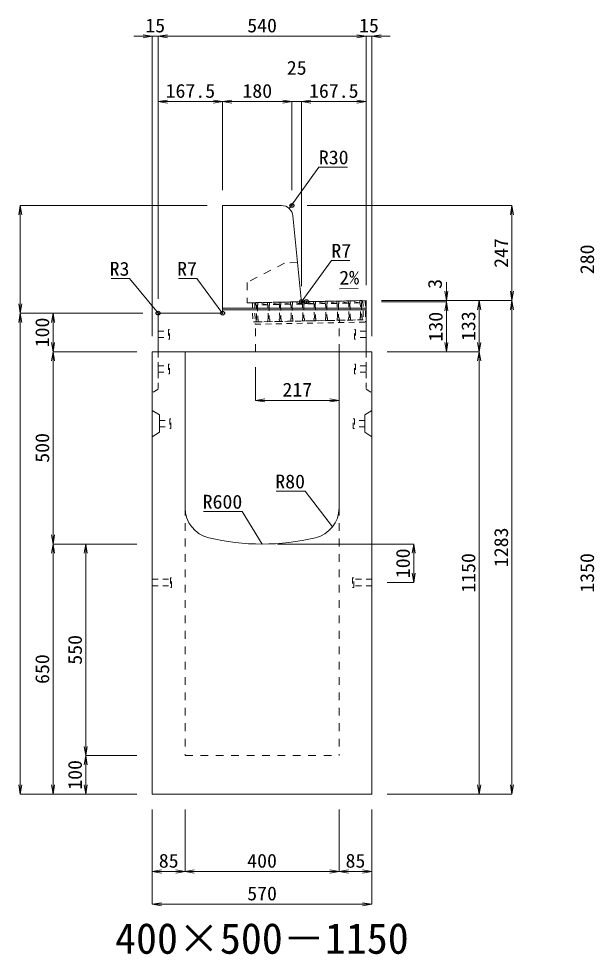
# Model space of a CAD drawing. Units: millimetres at full size; some dimension numbers follow another scale. Extents: x -18734 to 51600, y -18820 to 17820.
# Drawn here: x 34918 to 36413, y 8034 to 10466 of the extents above; entities that cross this region are included whole.
import ezdxf
from ezdxf.enums import TextEntityAlignment as Align

# ---------------------------------------------------------------- set-up
doc = ezdxf.new("R2010")
doc.units = ezdxf.units.MM
doc.header["$LTSCALE"] = 20
doc.header["$PDMODE"] = 32
doc.header["$PDSIZE"] = 10
doc.linetypes.add('USER1', pattern=[2, 1, -1])
doc.linetypes.add('USER2', pattern=[1.35, 0.75, -0.6])
for name, color, linetype, lineweight in [('インサート', 3, 'USER2', 9), ('グレーチング', 7, 'USER2', 5), ('受枠', 3, 'USER2', 9), ('寸法線', 7, 'Continuous', 13), ('引出線', 4, 'Continuous', 13), ('本体', 2, 'Continuous', 13), ('目地', 132, 'Continuous', 5)]:
    doc.layers.add(name, color=color, linetype=linetype, lineweight=lineweight)
doc.layers.add('作業エリア', color=11, linetype='Continuous')
doc.layers.add('文字', color=7, linetype='Continuous')
doc.styles.add('ＭＳ 明朝', font='')
doc.styles.get('ＭＳ 明朝').set_extended_font_data('MS Mincho')

# ---------------------------------------------------------------- blocks, each defined once
blk = doc.blocks.new('open_arrow')
at = {"color": 0, "linetype": 'Continuous', "lineweight": -2}
blk.add_lwpolyline([(7.5, 1.25), (0, 0), (7.5, -1.25)], dxfattribs=at)

msp = doc.modelspace()

# ---------------------------------------------------------------- linework, layer by layer
at = {"layer": 'インサート'}
for p, q in [((35310, 9657.5), (35307, 9657.5)), ((35307, 9657.5), (35307, 9632.5)), ((35310, 9632.5), (35310, 9657.5)), ((35790, 9657.5), (35793, 9657.5)), ((35790, 9632.5), (35790, 9657.5)), ((35793, 9657.5), (35793, 9632.5)), ((35280, 9653.5), (35307, 9653.5)), ((35280, 9653.5), (35280, 9636.5)), ((35280, 9636.5), (35307, 9636.5)), ((35307, 9632.5), (35310, 9632.5)), ((35793, 9632.5), (35790, 9632.5)), ((35820, 9653.5), (35793, 9653.5)), ((35820, 9636.5), (35793, 9636.5)), ((35820, 9653.5), (35820, 9636.5)), ((35280, 9563.5), (35307, 9563.5)), ((35280, 9563.5), (35280, 9546.5)), ((35310, 9567.5), (35307, 9567.5)), ((35307, 9567.5), (35307, 9542.5)), ((35310, 9542.5), (35310, 9567.5)), ((35790, 9567.5), (35793, 9567.5)), ((35790, 9542.5), (35790, 9567.5)), ((35793, 9567.5), (35793, 9542.5)), ((35820, 9563.5), (35793, 9563.5)), ((35820, 9563.5), (35820, 9546.5)), ((35280, 9546.5), (35307, 9546.5)), ((35307, 9542.5), (35310, 9542.5)), ((35793, 9542.5), (35790, 9542.5)), ((35820, 9546.5), (35793, 9546.5)), ((35283.2, 9421.5), (35310.2, 9421.5)), ((35283.2, 9421.5), (35283.2, 9404.5)), ((35313.2, 9425.5), (35310.2, 9425.5)), ((35310.2, 9425.5), (35310.2, 9400.5)), ((35313.2, 9400.5), (35313.2, 9425.5)), ((35786.8, 9425.5), (35789.8, 9425.5)), ((35786.8, 9400.5), (35786.8, 9425.5)), ((35789.8, 9425.5), (35789.8, 9400.5)), ((35816.8, 9421.5), (35789.8, 9421.5)), ((35816.8, 9421.5), (35816.8, 9404.5)), ((35283.2, 9404.5), (35310.2, 9404.5)), ((35310.2, 9400.5), (35313.2, 9400.5)), ((35789.8, 9400.5), (35786.8, 9400.5)), ((35816.8, 9404.5), (35789.8, 9404.5)), ((35265, 9008.5), (35312, 9008.5)), ((35265, 9008.5), (35265, 8991.5)), ((35315, 9012.5), (35312, 9012.5)), ((35312, 9012.5), (35312, 8987.5)), ((35315, 8987.5), (35315, 9012.5)), ((35788, 9012.5), (35785, 9012.5)), ((35785, 9012.5), (35785, 8987.5)), ((35788, 8987.5), (35788, 9012.5)), ((35835, 9008.5), (35788, 9008.5)), ((35835, 8991.5), (35835, 9008.5)), ((35265, 8991.5), (35312, 8991.5)), ((35312, 8987.5), (35315, 8987.5)), ((35785, 8987.5), (35788, 8987.5)), ((35835, 8991.5), (35788, 8991.5))]:
    msp.add_line(p, q, dxfattribs=at)
at = {"layer": 'グレーチング'}
for p, q in [((35533.97, 9727.46), (35808.92, 9732.79)), ((35564.08, 9722.05), (35538.97, 9727.56)), ((35594.07, 9722.63), (35568.96, 9728.14)), ((35624.07, 9723.21), (35598.96, 9728.72)), ((35654.06, 9723.79), (35628.95, 9729.3)), ((35684.06, 9724.37), (35658.95, 9729.88)), ((35714.05, 9724.95), (35688.94, 9730.46)), ((35744.05, 9725.53), (35718.93, 9731.04)), ((35774.04, 9726.11), (35748.93, 9731.62)), ((35804.04, 9726.69), (35778.92, 9732.2)), ((35564.08, 9722.05), (35539.08, 9721.56)), ((35594.07, 9722.63), (35569.08, 9722.14)), ((35624.07, 9723.21), (35599.07, 9722.72)), ((35654.06, 9723.79), (35629.07, 9723.3)), ((35684.06, 9724.37), (35659.06, 9723.88)), ((35714.05, 9724.95), (35689.06, 9724.46)), ((35744.05, 9725.53), (35719.05, 9725.05)), ((35774.04, 9726.11), (35749.05, 9725.63)), ((35804.04, 9726.69), (35779.04, 9726.21)), ((35534.94, 9677.47), (35809.89, 9682.79))]:
    msp.add_line(p, q, dxfattribs=at)
for points in [[(35533.97, 9727.46), (35538.97, 9727.56), (35539.08, 9721.56), (35538.1, 9720.54), (35538.8, 9684.55), (35539.82, 9683.57), (35539.94, 9677.57), (35534.94, 9677.47), (35534.82, 9683.47), (35535.8, 9684.49), (35535.1, 9720.48), (35534.09, 9721.47)], [(35568.8, 9685.13), (35569.81, 9684.15), (35569.93, 9678.15), (35564.93, 9678.05), (35564.82, 9684.05), (35565.8, 9685.07), (35565.1, 9721.07), (35564.08, 9722.05), (35563.96, 9728.04), (35568.96, 9728.14), (35569.08, 9722.14), (35568.1, 9721.12)], [(35598.79, 9685.71), (35599.81, 9684.73), (35599.92, 9678.73), (35594.93, 9678.63), (35594.81, 9684.63), (35595.79, 9685.65), (35595.09, 9721.65), (35594.07, 9722.63), (35593.96, 9728.62), (35598.96, 9728.72), (35599.07, 9722.72), (35598.09, 9721.7)], [(35628.78, 9686.29), (35629.8, 9685.31), (35629.92, 9679.31), (35624.92, 9679.21), (35624.8, 9685.21), (35625.78, 9686.23), (35625.09, 9722.23), (35624.07, 9723.21), (35623.95, 9729.21), (35628.95, 9729.3), (35629.07, 9723.3), (35628.09, 9722.28)], [(35658.78, 9686.87), (35659.8, 9685.89), (35659.91, 9679.89), (35654.91, 9679.8), (35654.8, 9685.79), (35655.78, 9686.81), (35655.08, 9722.81), (35654.06, 9723.79), (35653.95, 9729.79), (35658.95, 9729.88), (35659.06, 9723.88), (35658.08, 9722.86)], [(35685.77, 9687.39), (35685.08, 9723.39), (35684.06, 9724.37), (35683.94, 9730.37), (35688.94, 9730.46), (35689.06, 9724.46), (35688.08, 9723.45), (35688.77, 9687.45), (35689.79, 9686.47), (35689.91, 9680.47), (35684.91, 9680.38), (35684.79, 9686.37)], [(35715.77, 9687.97), (35715.07, 9723.97), (35714.05, 9724.95), (35713.94, 9730.95), (35718.93, 9731.04), (35719.05, 9725.05), (35718.07, 9724.03), (35718.77, 9688.03), (35719.79, 9687.05), (35719.9, 9681.05), (35714.9, 9680.96), (35714.79, 9686.96)], [(35749.05, 9725.63), (35748.06, 9724.61), (35748.76, 9688.61), (35749.78, 9687.63), (35749.9, 9681.63), (35744.9, 9681.54), (35744.78, 9687.54), (35745.76, 9688.56), (35745.07, 9724.55), (35744.05, 9725.53), (35743.93, 9731.53), (35748.93, 9731.62)], [(35779.04, 9726.21), (35778.06, 9725.19), (35778.76, 9689.19), (35779.78, 9688.21), (35779.89, 9682.21), (35774.89, 9682.12), (35774.78, 9688.12), (35775.76, 9689.14), (35775.06, 9725.13), (35774.04, 9726.11), (35773.92, 9732.11), (35778.92, 9732.2)], [(35804.89, 9682.7), (35804.77, 9688.7), (35805.75, 9689.72), (35805.05, 9725.71), (35804.04, 9726.69), (35803.92, 9732.69), (35808.92, 9732.79), (35809.03, 9726.79), (35808.05, 9725.77), (35808.75, 9689.77), (35809.77, 9688.79), (35809.89, 9682.79)]]:
    msp.add_lwpolyline(points, close=True, dxfattribs=at)
at = {"layer": '作業エリア'}
for p in [(35627.5, 9980), (35652.5, 9730), (35665, 9730), (35280, 9700), (35447.5, 9700)]:
    msp.add_point(p, dxfattribs=at)
at = {"layer": '受枠'}
for p, q in [((35524.97, 9727.29), (35817.92, 9732.96)), ((35530.97, 9727.41), (35532.05, 9671.42)), ((35811.92, 9732.84), (35812.89, 9682.85)), ((35817.92, 9732.96), (35819, 9676.97)), ((35524.97, 9727.29), (35525.94, 9677.3)), ((35812.89, 9682.85), (35525.94, 9677.3)), ((35532.05, 9671.42), (35819, 9676.97))]:
    msp.add_line(p, q, dxfattribs=at)
at = {"layer": '受枠', "linetype": 'Continuous'}
msp.add_line((35750.9, 9681.65), (35751.01, 9675.65), dxfattribs=at)
at = {"layer": '寸法線'}
for p, q in [((35328, 10419.95), (35217, 10419.95)), ((35265, 9640), (35265, 10419.95)), ((35280, 10419.95), (35820, 10419.95)), ((35280, 9737), (35280, 10419.95)), ((35280, 9737), (35280, 10419.95)), ((35772, 10419.95), (35883, 10419.95)), ((35820, 9773), (35820, 10419.95)), ((35820, 9773), (35820, 10419.95)), ((35835, 9640), (35835, 10419.95)), ((35280, 10249.95), (35447.5, 10249.95)), ((35280, 9737), (35280, 10249.95)), ((35447.5, 10020), (35447.5, 10249.95)), ((35447.5, 10249.95), (35627.5, 10249.95)), ((35447.5, 10020), (35447.5, 10249.95)), ((35579.5, 10249.95), (35700.5, 10249.95)), ((35627.5, 10020), (35627.5, 10249.95)), ((35627.5, 10020), (35627.5, 10249.95)), ((35652.5, 9770), (35652.5, 10249.95)), ((35652.5, 10249.95), (35820, 10249.95)), ((35652.5, 9770), (35652.5, 10249.95)), ((35820, 9773), (35820, 10249.95)), ((34922.06, 9980), (34922.06, 9700)), ((35407.5, 9980), (34922.06, 9980)), ((35667.5, 9980), (36198.78, 9980)), ((36198.78, 9980), (36198.78, 9733)), ((36028.78, 9781), (36028.78, 9682)), ((35860, 9733), (36028.78, 9733)), ((35860, 9733), (36113.78, 9733)), ((35860, 9733), (36198.78, 9733)), ((35860, 9733), (36198.78, 9733)), ((35860, 9730), (36028.78, 9730)), ((35860, 9730), (36028.78, 9730)), ((36028.78, 9730), (36028.78, 9600)), ((36113.78, 9733), (36113.78, 9600)), ((36198.78, 9733), (36198.78, 8450)), ((35240, 9700), (34922.06, 9700)), ((34922.06, 8450), (34922.06, 9700)), ((35240, 9700), (34922.06, 9700)), ((35007.06, 9600), (35007.06, 9700)), ((35240, 9700), (35007.06, 9700)), ((35007.06, 9600), (35007.06, 9100)), ((35225, 9600), (35007.06, 9600)), ((35225, 9600), (35007.06, 9600)), ((35875, 9600), (36028.78, 9600)), ((35875, 9600), (36113.78, 9600)), ((35875, 9600), (36113.78, 9600)), ((36113.78, 9600), (36113.78, 8450)), ((35533, 9560), (35533, 9473.33)), ((35533, 9473.33), (35750, 9473.33)), ((35225, 9100), (35007.06, 9100)), ((35007.06, 8450), (35007.06, 9100)), ((35225, 9100), (35007.06, 9100)), ((35092.06, 9100), (35092.06, 8550)), ((35225, 9100), (35092.06, 9100)), ((35590, 9100), (35943.78, 9100)), ((35943.78, 9100), (35943.78, 9000)), ((35875, 9000), (35943.78, 9000)), ((35225, 8550), (35092.06, 8550)), ((35092.06, 8550), (35092.06, 8450)), ((35225, 8550), (35092.06, 8550)), ((35225, 8450), (34922.06, 8450)), ((35225, 8450), (35007.06, 8450)), ((35225, 8450), (35092.06, 8450)), ((35875, 8450), (36113.78, 8450)), ((35875, 8450), (36198.78, 8450)), ((35265, 8410), (35265, 8248.84)), ((35265, 8410), (35265, 8163.84)), ((35350, 8410), (35350, 8248.84)), ((35350, 8410), (35350, 8248.84)), ((35750, 8410), (35750, 8248.84)), ((35750, 8410), (35750, 8248.84)), ((35835, 8410), (35835, 8248.84)), ((35835, 8410), (35835, 8163.84)), ((35265, 8248.84), (35350, 8248.84)), ((35350, 8248.84), (35750, 8248.84)), ((35750, 8248.84), (35835, 8248.84)), ((35265, 8163.84), (35835, 8163.84))]:
    msp.add_line(p, q, dxfattribs=at)
at = {"layer": '引出線'}
for points in [[(35620.48, 9972.24), (35697.4, 10079.93), (35772.08, 10079.93)], [(35654.14, 9731.81), (35730, 9837.02), (35777.93, 9837.02)], [(35280.88, 9699.12), (35205.62, 9790.3), (35157.89, 9790.3)], [(35445.45, 9702.05), (35380.97, 9790.3), (35333.04, 9790.3)], [(35751.14, 9763.26), (35799.85, 9764.23), (35751.11, 9763.26)], [(35732.76, 9144.42), (35661.5, 9237.53), (35586.83, 9237.53)], [(35550, 9100), (35498.63, 9184.75), (35397.63, 9184.75)]]:
    msp.add_lwpolyline(points, dxfattribs=at)
at = {"layer": '本体'}
for p, q in [((35447.5, 9980), (35447.5, 9707)), ((35600.35, 9980), (35447.5, 9980)), ((35651.87, 9736.3), (35630.2, 9952.99)), ((35665, 9730), (35658.83, 9730)), ((35665, 9730), (35820, 9733)), ((35820, 9600), (35820, 9733)), ((35280, 9697), (35280, 9600)), ((35440.5, 9700), (35283, 9700)), ((35265, 9600), (35265, 8450)), ((35350, 9600), (35265, 9600)), ((35820, 9600), (35280, 9600)), ((35350, 9600), (35350, 9194.04)), ((35750, 9194.04), (35750, 9600)), ((35835, 9600), (35750, 9600)), ((35835, 8450), (35835, 9600)), ((35265, 8450), (35835, 8450))]:
    msp.add_line(p, q, dxfattribs=at)
at = {"layer": '本体', "linetype": 'USER1'}
for p, q in [((35608, 9830), (35511, 9780)), ((35642.2, 9833), (35608, 9830)), ((35511, 9780), (35511, 9727.02)), ((35511, 9727.02), (35665, 9730)), ((35750, 9600), (35750, 9681.64)), ((35533, 9600), (35533, 9677.44))]:
    msp.add_line(p, q, dxfattribs=at)
at = {"layer": '本体', "linetype": 'USER2', "lineweight": 9}
for p, q in [((35280, 9600), (35280, 9503)), ((35820, 9600), (35820, 9503)), ((35280, 9503), (35265, 9493.5)), ((35820, 9503), (35835, 9493.5))]:
    msp.add_line(p, q, dxfattribs=at)
at = {"layer": '本体', "lineweight": 9}
for p, q in [((35265, 9447), (35283.2, 9435.5)), ((35835, 9447), (35816.8, 9435.5)), ((35283.2, 9435.5), (35283.2, 9390.5)), ((35816.8, 9435.5), (35816.8, 9390.5)), ((35265, 9379), (35283.2, 9390.5)), ((35835, 9379), (35816.8, 9390.5))]:
    msp.add_line(p, q, dxfattribs=at)
at = {"layer": '本体', "linetype": 'USER1', "lineweight": 15}
for p, q in [((35350, 9194.04), (35350, 8550)), ((35750, 9194.04), (35750, 8550)), ((35350, 8550), (35750, 8550))]:
    msp.add_line(p, q, dxfattribs=at)
at = {"layer": '本体'}
for centre, radius, start, end in [((35600.35, 9950), 30, 5.71059, 90), ((35658.83, 9737), 7, 185.71059, 270), ((35440.5, 9707), 7, 270, 0), ((35283, 9697), 3, 90, 180), ((35430, 9194.04), 80, 180, 256.65764), ((35670, 9194.04), 80, 283.34236, 0), ((35550, 9700), 600, 256.65764, 283.34236)]:
    msp.add_arc(centre, radius, start, end, dxfattribs=at)
at = {"layer": '目地'}
for p, q in [((35820, 9713), (35447.5, 9713)), ((35820, 9709), (35447.5, 9709))]:
    msp.add_line(p, q, dxfattribs=at)

# ---------------------------------------------------------------- block references
at = {"layer": '寸法線', "xscale": 3.2, "yscale": 3.2}
for p, rotation in [((35265, 10419.95), 180), ((35820, 10419.95), 180), ((35820, 10419.95), 180), ((35447.5, 10249.95), 180), ((35627.5, 10249.95), 180), ((35627.5, 10249.95), 180), ((35820, 10249.95), 180), ((34922.06, 9980), 270), ((36198.78, 9980), 270), ((36028.78, 9733), 90), ((36198.78, 9733), 90), ((36028.78, 9730), 270), ((36028.78, 9730), 270), ((36113.78, 9733), 270), ((36198.78, 9733), 270), ((34922.06, 9700), 90), ((34922.06, 9700), 270), ((35007.06, 9700), 270), ((35007.06, 9600), 90), ((36028.78, 9600), 90), ((36113.78, 9600), 90), ((35007.06, 9600), 270), ((36113.78, 9600), 270), ((35750, 9473.33), 180), ((35007.06, 9100), 90), ((35007.06, 9100), 270), ((35092.06, 9100), 270), ((35943.78, 9100), 270), ((35943.78, 9000), 90), ((35092.06, 8550), 90), ((35092.06, 8550), 270), ((34922.06, 8450), 90), ((35007.06, 8450), 90), ((35092.06, 8450), 90), ((36113.78, 8450), 90), ((36198.78, 8450), 90), ((35350, 8248.84), 180), ((35750, 8248.84), 180), ((35835, 8248.84), 180), ((35835, 8163.84), 180)]:
    msp.add_blockref('open_arrow', p, dxfattribs=dict(at, rotation=rotation))
for p in [(35280, 10419.95), (35280, 10419.95), (35835, 10419.95), (35280, 10249.95), (35447.5, 10249.95), (35652.5, 10249.95), (35652.5, 10249.95), (35533, 9473.33), (35265, 8248.84), (35350, 8248.84), (35750, 8248.84), (35265, 8163.84)]:
    msp.add_blockref('open_arrow', p, dxfattribs=at)
at = {"layer": '引出線', "xscale": 0.0533, "yscale": 0.0533}
for p, rotation in [((35620.48, 9972.24), 54.5), ((35751.14, 9763.26), 1.1), ((35654.14, 9731.81), 54.2), ((35280.88, 9699.12), 129.5), ((35445.45, 9702.05), 126.2), ((35732.76, 9144.42), 127.4), ((35550, 9100), 121.2)]:
    msp.add_blockref('open_arrow', p, dxfattribs=dict(at, rotation=rotation))

# ---------------------------------------------------------------- texts
at = {"layer": '寸法線', "style": 'ＭＳ 明朝', "width": 1.05}
for s, p in [('15', (35272.5, 10447.95)), ('540', (35550, 10447.95)), ('15', (35827.5, 10447.95)), ('25', (35640, 10337.95)), ('167.5', (35363.75, 10277.95)), ('180', (35537.5, 10277.95)), ('167.5', (35736.25, 10277.95)), ('217', (35641.5, 9501.33)), ('85', (35307.5, 8276.84)), ('400', (35550, 8276.84)), ('85', (35792.5, 8276.84)), ('570', (35550, 8191.84))]:
    msp.add_text(s, height=36.03, dxfattribs=at).set_placement(p, align=Align.MIDDLE_CENTER)
for s, p in [('247', (36170.78, 9856.5)), ('280', (36394.06, 9840)), ('3', (35998.78, 9776.34)), ('100', (34979.06, 9650)), ('130', (36000.78, 9665)), ('133', (36085.78, 9666.5)), ('500', (34979.06, 9350)), ('1283', (36170.78, 9091.5)), ('100', (35915.78, 9050)), ('1150', (36085.78, 9025)), ('1350', (36394.06, 9025)), ('550', (35064.06, 8825)), ('650', (34979.06, 8775)), ('100', (35064.06, 8500))]:
    msp.add_text(s, height=36.03, rotation=90, dxfattribs=at).set_placement(p, align=Align.MIDDLE_CENTER)
at = {"layer": '引出線', "style": 'ＭＳ 明朝', "width": 1.05}
for s, p in [('R30', (35697.4, 10123.13)), ('R7', (35730, 9880.22))]:
    msp.add_text(s, height=36.03, dxfattribs=at).set_placement(p, align=Align.TOP_LEFT)
for s, p in [('R3', (35205.62, 9833.5)), ('R7', (35380.97, 9833.5)), ('R80', (35661.5, 9280.73)), ('R600', (35498.63, 9227.95))]:
    msp.add_text(s, height=36.03, dxfattribs=at).set_placement(p, align=Align.TOP_RIGHT)
msp.add_text('2%', height=36.03, rotation=1.146, dxfattribs=at).set_placement((35750.17, 9810.15), align=Align.TOP_LEFT)
at = {"layer": '文字', "style": 'ＭＳ 明朝'}
msp.add_text('400×500－1150', height=80.06, dxfattribs=at).set_placement((35549.52, 8075.03), align=Align.MIDDLE_CENTER)

doc.saveas('drawing.dxf')
